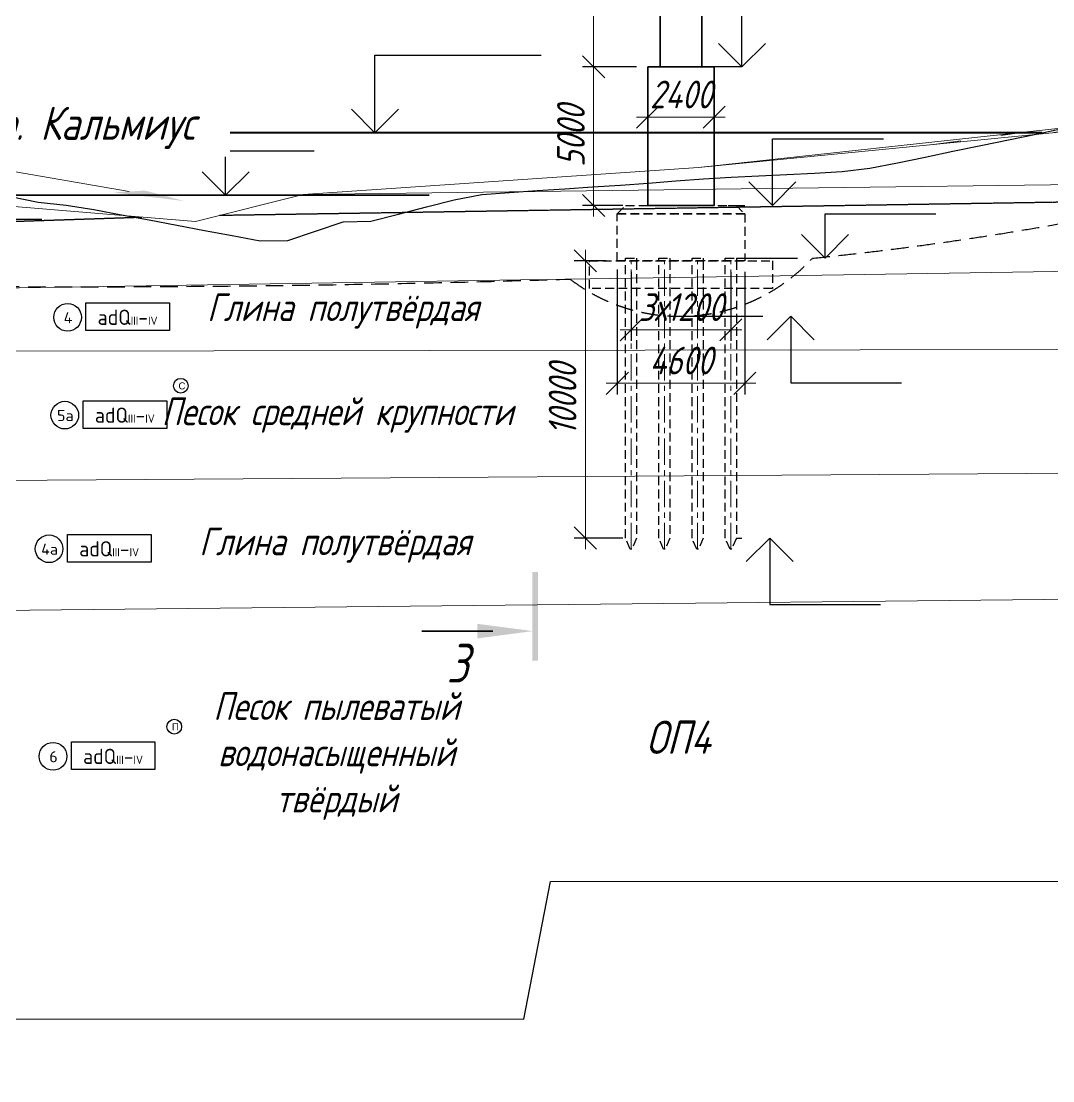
# Model space of a CAD drawing. Header units: millimetres. Extents: x 265754 to 14267433, y -6145605 to 2433772.
# Drawn here: x 6845791 to 6883010, y -28662 to 9567 of the extents above; entities that cross this region are included whole.
import ezdxf
from ezdxf import colors
from ezdxf.entities.mleader import LeaderData, LeaderLine
from ezdxf.enums import TextEntityAlignment as Align
from ezdxf.math import Vec2, Vec3

# ---------------------------------------------------------------- set-up
doc = ezdxf.new("R2018")
doc.units = ezdxf.units.MM
for name, pattern in [('ACAD_ISO10W100', [18.5, 12, -3, 0.5, -3]), ('CENTER', [50.8, 31.75, -6.35, 6.35, -6.35]), ('невидимая', [9.525, 6.35, -3.175])]:
    doc.linetypes.add(name, pattern=pattern)
for name, color, linetype, lineweight in [('!!ТЕКСТ', 3, 'Continuous', 20), ('01_Основные', 7, 'Continuous', 40), ('1-Бетон', 106, 'Continuous', 35), ('1-Оси', 1, 'CENTER', 20), ('1-Примечания', 4, 'Continuous', 25), ('1-Размеры', 1, 'Continuous', 25), ('1-Текст_3', 250, 'Continuous', 25), ('1-Штриховка', 8, 'Continuous', 9), ('ИС_TXT_ЗГЛ', 1, 'Continuous', 35), ('ИС_Выноски', 3, 'Continuous', 18), ('ИС_Основная', 7, 'Continuous', 35), ('ИС_Размер', 3, 'Continuous', 18)]:
    doc.layers.add(name, color=color, linetype=linetype, lineweight=lineweight)
for name, color, linetype in [('Возрастные индексы', 1, 'Continuous'), ('Геология', 250, 'Continuous'), ('ИС_Невидимая', 4, 'невидимая'), ('Номера ИГЭ', 22, 'Continuous'), ('Черный профиль', 3, 'Continuous')]:
    doc.layers.add(name, color=color, linetype=linetype)
doc.styles.add('0', font='isocpeur.ttf', dxfattribs={"width": 0.8, "oblique": 15})
doc.styles.add('ISOCPEUR', font='isocpeur.ttf', dxfattribs={"width": 0.8, "oblique": 15, "height": 2.5})
doc.styles.get("Standard").update_dxf_attribs({"font": 'arial.ttf'})
doc.styles.add('Стандарт-геология', font='romant.shx', dxfattribs={"width": 0.9, "height": 2.5})
doc.dimstyles.new('М400нов', dxfattribs={"dimscale": 400, "dimtxt": 2.5, "dimasz": 2, "dimexe": 1, "dimexo": 1, "dimgap": 0.8, "dimtad": 1, "dimdec": 0, "dimzin": 0, "dimdsep": 46, "dimtxsty": '0', "dimblk": 'OBLIQUE', "dimcen": 0.09, "dimdle": 1, "dimclrd": 256, "dimclre": 256, "dimclrt": 256, "dimadec": 4, "dimazin": 0, "dimtfac": 1, "dimtdec": 0, "dimtmove": 1, "dimatfit": 2, "dimfxl": 1, "dimtolj": 1, "dimtzin": 0, "dimlwd": -1, "dimarcsym": 0})

# ---------------------------------------------------------------- blocks, each defined once
blk = doc.blocks.new('_None')
blk = doc.blocks.new('*D292')
at = {"layer": '1-Бетон', "transparency": 16777216}
blk.add_line((6933750, -658489), (6934314, -664008), dxfattribs=at)
blk.add_solid([(6934447, -663994), (6934182, -664022), (6934396, -664804)], dxfattribs=at)
at = {"layer": 'Defpoints', "color": 0, "transparency": 16777216}
for p in [(6853074, 131052), (6934396, -664804)]:
    blk.add_point(p, dxfattribs=at)
at = {"layer": '1-Бетон', "transparency": 16777216, "insert": (6934808, -660767), "char_height": 1000, "attachment_point": 5, "rotation": 275.8344, "style": '0'}
blk.add_mtext('\\A1;R800000', dxfattribs=at)
blk = doc.blocks.new('*U884')
at = {"layer": '1-Примечания', "linetype": 'Continuous'}
blk.add_line((0, 0), (-2.5, 0), dxfattribs=at)
for points in [[(0, 0), (0, 4), (8, 4)], [(2.121, 2.121), (0, 0), (-2.121, 2.121)]]:
    blk.add_lwpolyline(points, dxfattribs=at)
at = {"layer": '1-Текст_3', "lineweight": 30, "oblique": 15, "width": 0.8, "flags": 104}
blk.add_attdef('ВЫСОТА', text='', height=3, dxfattribs=at).set_placement((4.127, 6.167), align=Align.MIDDLE_CENTER)
blk.add_attdef('ПРИМЕЧАНИЕ', text='', height=3, dxfattribs=at).set_placement((4, 3.25), align=Align.TOP_CENTER)
blk = doc.blocks.new('*U882')
at = {"layer": '1-Примечания', "linetype": 'Continuous'}
blk.add_line((0, 0), (-2.5, 0), dxfattribs=at)
for points in [[(0, 0), (0, 7), (15, 7)], [(2.121, 2.121), (0, 0), (-2.121, 2.121)]]:
    blk.add_lwpolyline(points, dxfattribs=at)
at = {"layer": '1-Текст_3', "lineweight": 30, "oblique": 15, "width": 0.8, "flags": 104}
blk.add_attdef('ВЫСОТА', text='', height=3, dxfattribs=at).set_placement((7.627, 9.167), align=Align.MIDDLE_CENTER)
blk.add_attdef('ПРИМЕЧАНИЕ', text='', height=3, dxfattribs=at).set_placement((7.5, 6.25), align=Align.TOP_CENTER)
blk = doc.blocks.new('A$C79B84F9B')
at = {"layer": 'Возрастные индексы', "color": 250}
blk.add_lwpolyline([(11.62, 10.2), (41.78, 10.2), (41.78, 0.2), (11.62, 0.2)], close=True, dxfattribs=at)
at = {"layer": 'Номера ИГЭ', "color": 250, "style": 'Стандарт-геология'}
blk.add_text('4', height=4, dxfattribs=at).set_placement((5.17, 4.84), align=Align.MIDDLE)
at = {"layer": 'Возрастные индексы', "color": 250, "insert": (26.64, 4.99), "char_height": 3, "width": 29.5251, "attachment_point": 5, "style": 'Стандарт-геология', "bg_fill": 3, "box_fill_scale": 1, "bg_fill_color": 256, "bg_fill_transparency": 0}
blk.add_mtext('{\\H1.833x;аdQ}III{\\H1.833x;-}IV', dxfattribs=at)
at = {"color": 18, "true_color": 0x000000}
blk.add_circle((4.99, 4.99), 4.99, dxfattribs=at)
blk = doc.blocks.new('A$C0F601CBD')
at = {"layer": 'Возрастные индексы', "color": 250}
blk.add_lwpolyline([(11.62, 10.2), (41.78, 10.2), (41.78, 0.2), (11.62, 0.2)], close=True, dxfattribs=at)
at = {"layer": 'Номера ИГЭ', "color": 250, "style": 'Стандарт-геология'}
blk.add_text('5а', height=4, dxfattribs=at).set_placement((5.17, 4.84), align=Align.MIDDLE)
at = {"layer": 'Возрастные индексы', "color": 250, "insert": (26.64, 4.99), "char_height": 3, "width": 29.5251, "attachment_point": 5, "style": 'Стандарт-геология', "bg_fill": 3, "box_fill_scale": 1, "bg_fill_color": 256, "bg_fill_transparency": 0}
blk.add_mtext('{\\H1.833x;аdQ}III{\\H1.833x;-}IV', dxfattribs=at)
at = {"color": 18, "true_color": 0x000000}
blk.add_circle((4.99, 4.99), 4.99, dxfattribs=at)
blk = doc.blocks.new('A$C78DD4833')
at = {"layer": 'Возрастные индексы', "color": 250}
blk.add_lwpolyline([(11.62, 10.2), (41.78, 10.2), (41.78, 0.2), (11.62, 0.2)], close=True, dxfattribs=at)
at = {"layer": 'Номера ИГЭ', "color": 250, "style": 'Стандарт-геология'}
blk.add_text('4а', height=4, dxfattribs=at).set_placement((5.17, 4.84), align=Align.MIDDLE)
at = {"layer": 'Возрастные индексы', "color": 250, "insert": (26.64, 4.99), "char_height": 3, "width": 29.5251, "attachment_point": 5, "style": 'Стандарт-геология', "bg_fill": 3, "box_fill_scale": 1, "bg_fill_color": 256, "bg_fill_transparency": 0}
blk.add_mtext('{\\H1.833x;аdQ}III{\\H1.833x;-}IV', dxfattribs=at)
at = {"color": 18, "true_color": 0x000000}
blk.add_circle((4.99, 4.99), 4.99, dxfattribs=at)
blk = doc.blocks.new('A$C7FCE0A56')
at = {"layer": 'Возрастные индексы', "color": 250}
blk.add_lwpolyline([(11.62, 10.2), (41.78, 10.2), (41.78, 0.2), (11.62, 0.2)], close=True, dxfattribs=at)
at = {"layer": 'Номера ИГЭ', "color": 250, "style": 'Стандарт-геология'}
blk.add_text('6', height=4, dxfattribs=at).set_placement((5.17, 4.84), align=Align.MIDDLE)
at = {"layer": 'Возрастные индексы', "color": 250, "insert": (26.64, 4.99), "char_height": 3, "width": 29.5251, "attachment_point": 5, "style": 'Стандарт-геология', "bg_fill": 3, "box_fill_scale": 1, "bg_fill_color": 256, "bg_fill_transparency": 0}
blk.add_mtext('{\\H1.833x;аdQ}III{\\H1.833x;-}IV', dxfattribs=at)
at = {"color": 18, "true_color": 0x000000}
blk.add_circle((4.99, 4.99), 4.99, dxfattribs=at)
blk = doc.blocks.new('A$C32C66F6A')
at = {"lineweight": 30}
blk.add_circle((2.66, 2.66), 2.66, dxfattribs=at)
at = {"linetype": 'Continuous', "lineweight": 50}
blk.add_text('П', height=2.52, dxfattribs=at).set_placement((1.8, 1.34))
blk = doc.blocks.new('A$C43860C8A')
at = {"lineweight": 30}
blk.add_circle((2.66, 2.66), 2.66, dxfattribs=at)
at = {"linetype": 'Continuous', "lineweight": 50}
blk.add_text('С', height=2.52, dxfattribs=at).set_placement((1.8, 1.34))
blk = doc.blocks.new('геол пр')
at = {"layer": '1-Штриховка'}
h = blk.add_hatch(dxfattribs=at)
h.set_pattern_fill('ПОЧВА', color=256, scale=20, pattern_type=2)
h.set_pattern_definition([(0, (-6927464.1, 276861.2), (3000, 400), [2400, -3600]), (0, (-6927064.1, 276801.2), (3000, 400), [1600, -4400]), (0, (-6926664.1, 276741.2), (3000, 400), [800, -5200]), (90, (-6926264, 276601.2), (-3000, 400), [200, -600]), (7.594615, (-6924864.1, 276645.2), (-6000, 0.00107), [1573.80923, -1452.74698]), (7.594615, (-6924064.1, 276601.2), (-6000, 0.00107), [1573.80923, -1452.74698]), (7.594615, (-6923264.1, 276557.2), (-6000, 0.00107), [1573.80923, -1452.74698])])
edge = h.paths.add_edge_path()
edge.add_ellipse((4825, 1672), major_axis=(-49914, 0), ratio=0.1, start_angle=425.9618, end_angle=427.0819, ccw=False)
edge.add_line((-15507, -2887), (-28184, -4265))
edge.add_line((-28184, -4265), (-14612, -2926))
at = {"color": 5, "linetype": 'Continuous'}
blk.add_solid([(-48144, -5094), (-46726, -5474), (-49299, -5160)], dxfattribs=at)
at = {"layer": '1-Штриховка', "linetype": 'Continuous'}
for p, q in [((-28184, -4265), (-6061, -2082)), ((-28184, -4265), (-10035, -2292)), ((-42449, -5240), (-28184, -4265)), ((-42449, -5240), (-1500, -4700)), ((-60704, -5014), (-46332, -6209)), ((-46332, -6209), (-42449, -5240)), ((-82479, -10944), (-1500, -10800)), ((-82479, -15751), (-1500, -15200)), ((-82479, -20556), (-1500, -19700))]:
    blk.add_line(p, q, dxfattribs=at)
at = {"layer": '1-Штриховка', "color": 5, "linetype": 'ByBlock', "lineweight": -2}
blk.add_line((-48722, -5127), (-54020, -4207), dxfattribs=at)
at = {"layer": 'Defpoints', "color": 1, "linetype": 'Continuous'}
for p, q in [((-34477, -34989), (-33518, -30024)), ((-33518, -30024), (-1500, -30000)), ((-81129, -34942), (-34477, -34989))]:
    blk.add_line(p, q, dxfattribs=at)
at = {"layer": 'Геология', "color": 5, "linetype": 'ACAD_ISO10W100', "lineweight": 25}
for p, q in [((-1500, -5300), (-45473, -5995)), ((-82479, -7187), (-48251, -6050))]:
    blk.add_line(p, q, dxfattribs=at)
at = {"layer": '!!ТЕКСТ', "attachment_point": 5, "style": 'ISOCPEUR', "bg_fill": 2}
for s, insert, char_height, width in [('р. Кальмиус', (-49931, -2828), 1200, 8495.97), ('Глина полутвёрдая', (-41008, -9438), 1000, 13149.03), ('Песок средней крупности', (-41208, -13195), 1000, 13149.03), ('Глина полутвёрдая', (-41294, -17887), 1000, 13149.03), ('Песок пылеватый водонасыщенный твёрдый', (-41244, -25496), 1000, 13149.03)]:
    blk.add_mtext(s, dxfattribs=dict(at, insert=insert, char_height=char_height, width=width))
at = {"linetype": 'Continuous', "xscale": 100, "yscale": 100, "zscale": 100}
for name, p in [('A$C43860C8A', (-47125, -12401)), ('A$C32C66F6A', (-47361, -24702))]:
    blk.add_blockref(name, p, dxfattribs=at)
at = {"layer": 'Геология', "color": 18, "true_color": 0x000000, "xscale": 100, "yscale": 100, "zscale": 100}
for name, p in [('A$C79B84F9B', (-51443, -10164)), ('A$C0F601CBD', (-51542, -13695)), ('A$C78DD4833', (-52109, -18517)), ('A$C7FCE0A56', (-51968, -26005))]:
    blk.add_blockref(name, p, dxfattribs=at)
at = {"layer": '1-Штриховка', "linetype": 'Continuous'}
blk.add_line((-82479, -9063), (-1500, -7800), dxfattribs=at)
blk = doc.blocks.new('_OBLIQUE')
at = {"color": 0, "linetype": 'ByBlock', "lineweight": -2}
blk.add_line((0.5, 0.5), (-0.5, -0.5), dxfattribs=at)
blk = doc.blocks.new('*D939')
at = {"layer": 'Defpoints', "color": 0, "linetype": 'Continuous', "transparency": 16777216}
for p in [(6868595, 16920), (6866445, 7920), (6868395, 7920)]:
    blk.add_point(p, dxfattribs=at)
at = {"layer": 'ИС_Размер', "transparency": 16777216}
blk.add_line((6866445, 17320), (6866445, 7520), dxfattribs=at)
at = {"layer": 'ИС_Размер', "lineweight": -2, "transparency": 16777216}
for p, q in [((6868195, 16920), (6866045, 16920)), ((6867995, 7920), (6866045, 7920))]:
    blk.add_line(p, q, dxfattribs=at)
at = {"layer": 'ИС_Размер', "linetype": 'Continuous', "transparency": 16777216, "xscale": 800, "yscale": 800, "zscale": 800}
for p, rotation in [((6866445, 16920), 90), ((6866445, 7920), 270)]:
    blk.add_blockref('_OBLIQUE', p, dxfattribs=dict(at, rotation=rotation))
at = {"layer": 'ИС_Размер', "linetype": 'Continuous', "transparency": 16777216, "insert": (6865525, 12420), "char_height": 1000, "attachment_point": 5, "rotation": 90, "style": '0'}
blk.add_mtext('\\A1;{\\H1.2x;9000}', dxfattribs=at)
blk = doc.blocks.new('*D917')
at = {"layer": 'Defpoints', "color": 0, "linetype": 'Continuous', "transparency": 16777216}
for p in [(6868395, 7920), (6866445, 2920), (6867896, 2920)]:
    blk.add_point(p, dxfattribs=at)
at = {"layer": 'ИС_Размер', "transparency": 16777216}
blk.add_line((6866445, 8320), (6866445, 2520), dxfattribs=at)
at = {"layer": 'ИС_Размер', "lineweight": -2, "transparency": 16777216}
for p, q in [((6867995, 7920), (6866045, 7920)), ((6867496, 2920), (6866045, 2920))]:
    blk.add_line(p, q, dxfattribs=at)
at = {"layer": 'ИС_Размер', "linetype": 'Continuous', "transparency": 16777216, "xscale": 800, "yscale": 800, "zscale": 800}
for p, rotation in [((6866445, 7920), 90), ((6866445, 2920), 270)]:
    blk.add_blockref('_OBLIQUE', p, dxfattribs=dict(at, rotation=rotation))
at = {"layer": 'ИС_Размер', "linetype": 'Continuous', "transparency": 16777216, "insert": (6865625, 5420), "char_height": 1000, "attachment_point": 5, "rotation": 90, "style": '0'}
blk.add_mtext('\\A1;5000', dxfattribs=at)
blk = doc.blocks.new('*U871')
at = {"layer": '1-Примечания', "linetype": 'Continuous'}
blk.add_line((0, 0), (1.5, 0), dxfattribs=at)
for points in [[(4, 0), (4, 6), (14, 6)], [(6.121, 2.121), (4, 0), (1.879, 2.121)]]:
    blk.add_lwpolyline(points, dxfattribs=at)
at = {"layer": '1-Текст_3', "lineweight": 30, "oblique": 15, "width": 0.8, "flags": 104}
blk.add_attdef('ВЫСОТА', text='', height=3, dxfattribs=at).set_placement((9.127, 8.167), align=Align.MIDDLE_CENTER)
blk.add_attdef('ПРИМЕЧАНИЕ', text='', height=3, dxfattribs=at).set_placement((9, 5.25), align=Align.TOP_CENTER)
blk = doc.blocks.new('*U872')
at = {"layer": '1-Примечания', "linetype": 'Continuous'}
blk.add_line((0, 0), (-2.5, 0), dxfattribs=at)
for points in [[(0, 0), (0, 6), (10, 6)], [(2.121, 2.121), (0, 0), (-2.121, 2.121)]]:
    blk.add_lwpolyline(points, dxfattribs=at)
at = {"layer": '1-Текст_3', "lineweight": 30, "oblique": 15, "width": 0.8, "flags": 104}
blk.add_attdef('ВЫСОТА', text='', height=3, dxfattribs=at).set_placement((5.127, 8.167), align=Align.MIDDLE_CENTER)
blk.add_attdef('ПРИМЕЧАНИЕ', text='', height=3, dxfattribs=at).set_placement((5, 5.25), align=Align.TOP_CENTER)
blk = doc.blocks.new('*D895')
at = {"layer": 'Defpoints', "color": 0, "linetype": 'Continuous', "transparency": 16777216}
for p in [(6868395, 6504), (6870795, 6573), (6870795, 6104)]:
    blk.add_point(p, dxfattribs=at)
at = {"layer": 'ИС_Размер', "lineweight": -2, "transparency": 16777216}
for p, q in [((6870795, 6173), (6870795, 5704)), ((6868395, 6104), (6868395, 5704))]:
    blk.add_line(p, q, dxfattribs=at)
at = {"layer": 'ИС_Размер', "transparency": 16777216}
blk.add_line((6867995, 6104), (6871195, 6104), dxfattribs=at)
at = {"layer": 'ИС_Размер', "linetype": 'Continuous', "transparency": 16777216, "xscale": 800, "yscale": 800, "zscale": 800, "rotation": 180}
blk.add_blockref('_OBLIQUE', (6868395, 6104), dxfattribs=at)
at = {"layer": 'ИС_Размер', "linetype": 'Continuous', "transparency": 16777216, "xscale": 800, "yscale": 800, "zscale": 800}
blk.add_blockref('_OBLIQUE', (6870795, 6104), dxfattribs=at)
at = {"layer": 'ИС_Размер', "linetype": 'Continuous', "transparency": 16777216, "insert": (6869596, 6924), "char_height": 1000, "attachment_point": 5, "style": '0'}
blk.add_mtext('\\A1;2400', dxfattribs=at)
blk = doc.blocks.new('*U1172')
blk.add_line((-3.8, -34.865), (-10.2, -34.865))
for points in [[(0.25, -29.532), (-0.25, -29.532), (0.25, -37.532), (-0.25, -37.532)], [(-5.2, -34.207), (-0.2, -34.865), (-5.2, -34.865), (-5.2, -35.523)]]:
    blk.add_solid(points)
at = {"style": '0', "oblique": 15, "width": 0.8}
for tag, p in [('ВЕРХ', (-7.064, 77.405)), ('НИЗ', (-6.996, -37.759))]:
    blk.add_attdef(tag, text='', height=3.5, dxfattribs=at).set_placement(p, align=Align.MIDDLE_CENTER)
blk = doc.blocks.new('*D1409')
at = {"layer": 'Defpoints', "color": 0, "linetype": 'Continuous', "transparency": 16777216}
for p in [(6867296, 1003), (6871896, 920), (6871896, -3496)]:
    blk.add_point(p, dxfattribs=at)
at = {"layer": 'ИС_Размер', "lineweight": -2, "transparency": 16777216}
for p, q in [((6867296, 603), (6867296, -3896)), ((6871896, 520), (6871896, -3896))]:
    blk.add_line(p, q, dxfattribs=at)
at = {"layer": 'ИС_Размер', "transparency": 16777216}
blk.add_line((6866896, -3496), (6872296, -3496), dxfattribs=at)
at = {"layer": 'ИС_Размер', "linetype": 'Continuous', "transparency": 16777216, "xscale": 800, "yscale": 800, "zscale": 800, "rotation": 180}
blk.add_blockref('_OBLIQUE', (6867296, -3496), dxfattribs=at)
at = {"layer": 'ИС_Размер', "linetype": 'Continuous', "transparency": 16777216, "xscale": 800, "yscale": 800, "zscale": 800}
blk.add_blockref('_OBLIQUE', (6871896, -3496), dxfattribs=at)
at = {"layer": 'ИС_Размер', "linetype": 'Continuous', "transparency": 16777216, "insert": (6869596, -2676), "char_height": 1000, "attachment_point": 5, "style": '0'}
blk.add_mtext('\\A1;4600', dxfattribs=at)
blk = doc.blocks.new('*D1411')
at = {"layer": 'Defpoints', "color": 0, "linetype": 'Continuous', "transparency": 16777216}
for p in [(6867296, 920), (6866145, -9080), (6867896, -9080)]:
    blk.add_point(p, dxfattribs=at)
at = {"layer": 'ИС_Размер', "transparency": 16777216}
blk.add_line((6866145, 1320), (6866145, -9480), dxfattribs=at)
at = {"layer": 'ИС_Размер', "lineweight": -2, "transparency": 16777216}
for p, q in [((6866896, 920), (6865745, 920)), ((6867496, -9080), (6865745, -9080))]:
    blk.add_line(p, q, dxfattribs=at)
at = {"layer": 'ИС_Размер', "linetype": 'Continuous', "transparency": 16777216, "xscale": 800, "yscale": 800, "zscale": 800}
for p, rotation in [((6866145, 920), 90), ((6866145, -9080), 270)]:
    blk.add_blockref('_OBLIQUE', p, dxfattribs=dict(at, rotation=rotation))
at = {"layer": 'ИС_Размер', "linetype": 'Continuous', "transparency": 16777216, "insert": (6865325, -4080), "char_height": 1000, "attachment_point": 5, "rotation": 90, "style": '0'}
blk.add_mtext('\\A1;10000', dxfattribs=at)
blk = doc.blocks.new('*D1410')
at = {"layer": 'Defpoints', "color": 0, "linetype": 'Continuous', "transparency": 16777216}
for p in [(6867796, 920), (6871396, 920), (6871396, -1569)]:
    blk.add_point(p, dxfattribs=at)
at = {"layer": 'ИС_Размер', "lineweight": -2, "transparency": 16777216}
for p, q in [((6867796, 520), (6867796, -1969)), ((6871396, 520), (6871396, -1969))]:
    blk.add_line(p, q, dxfattribs=at)
at = {"layer": 'ИС_Размер', "transparency": 16777216}
blk.add_line((6867396, -1569), (6871796, -1569), dxfattribs=at)
at = {"layer": 'ИС_Размер', "linetype": 'Continuous', "transparency": 16777216, "xscale": 800, "yscale": 800, "zscale": 800, "rotation": 180}
blk.add_blockref('_OBLIQUE', (6867796, -1569), dxfattribs=at)
at = {"layer": 'ИС_Размер', "linetype": 'Continuous', "transparency": 16777216, "xscale": 800, "yscale": 800, "zscale": 800}
blk.add_blockref('_OBLIQUE', (6871396, -1569), dxfattribs=at)
at = {"layer": 'ИС_Размер', "linetype": 'Continuous', "transparency": 16777216, "insert": (6869596, -749), "char_height": 1000, "attachment_point": 5, "style": '0'}
blk.add_mtext('\\A1;3х1200', dxfattribs=at)
blk = doc.blocks.new('*U1438')
at = {"layer": '1-Примечания', "linetype": 'Continuous'}
blk.add_line((0, 0), (7.5, 0), dxfattribs=at)
for points in [[(12.121, -2.121), (10, 0), (7.879, -2.121)], [(10, 0), (10, -6), (20, -6)]]:
    blk.add_lwpolyline(points, dxfattribs=at)
at = {"layer": '1-Текст_3', "lineweight": 30, "oblique": 15, "width": 0.8, "flags": 104}
blk.add_attdef('ВЫСОТА', text='', height=3, dxfattribs=at).set_placement((15.127, -3.833), align=Align.MIDDLE_CENTER)
blk.add_attdef('ПРИМЕЧАНИЕ', text='', height=3, dxfattribs=at).set_placement((15, -6.75), align=Align.TOP_CENTER)
blk = doc.blocks.new('*U1439')
at = {"layer": '1-Примечания', "linetype": 'Continuous'}
blk.add_line((0, 0), (0.5, 0), dxfattribs=at)
for points in [[(5.121, -2.121), (3, 0), (0.879, -2.121)], [(3, 0), (3, -6), (13, -6)]]:
    blk.add_lwpolyline(points, dxfattribs=at)
at = {"layer": '1-Текст_3', "lineweight": 30, "oblique": 15, "width": 0.8, "flags": 104}
blk.add_attdef('ВЫСОТА', text='', height=3, dxfattribs=at).set_placement((8.127, -3.833), align=Align.MIDDLE_CENTER)
blk.add_attdef('ПРИМЕЧАНИЕ', text='', height=3, dxfattribs=at).set_placement((8, -6.75), align=Align.TOP_CENTER)
blk = doc.blocks.new('*U1448')
at = {"layer": '1-Примечания', "linetype": 'Continuous'}
blk.add_line((0, 0), (7.5, 0), dxfattribs=at)
for points in [[(10, 0), (10, 6), (20, 6)], [(12.121, 2.121), (10, 0), (7.879, 2.121)]]:
    blk.add_lwpolyline(points, dxfattribs=at)
at = {"layer": '1-Текст_3', "lineweight": 30, "oblique": 15, "width": 0.8, "flags": 104}
blk.add_attdef('ВЫСОТА', text='', height=3, dxfattribs=at).set_placement((15.127, 8.167), align=Align.MIDDLE_CENTER)
blk.add_attdef('ПРИМЕЧАНИЕ', text='', height=3, dxfattribs=at).set_placement((15, 5.25), align=Align.TOP_CENTER)
blk = doc.blocks.new('*U1451')
at = {"layer": '1-Оси', "ltscale": 30, "transparency": 33554687}
blk.add_lwpolyline([(0, -5200), (0, 5208)], dxfattribs=at)
at = {"layer": 'ИС_Невидимая', "ltscale": 50}
for points in [[(-200, 5200), (-200, 5308), (200, 5309), (200, 5200)], [(200, 5200), (200, -4792), (30, -5192), (-30, -5192), (-200, -4792), (-200, 5200)]]:
    blk.add_lwpolyline(points, dxfattribs=at)
blk = doc.blocks.new('*U1452')
at = {"layer": '1-Бетон', "color": 0, "linetype": 'ByBlock', "lineweight": -2, "transparency": 16777216}
for p in [(0, 0), (1200, 0), (2400, 0), (3600, 0)]:
    blk.add_blockref('*U1451', p, dxfattribs=at)
blk = doc.blocks.new('*U1454')
at = {"layer": '1-Примечания', "linetype": 'Continuous'}
blk.add_line((0, 0), (5.5, 0), dxfattribs=at)
for points in [[(8, 0), (8, 4), (18, 4)], [(10.121, 2.121), (8, 0), (5.879, 2.121)]]:
    blk.add_lwpolyline(points, dxfattribs=at)
at = {"layer": '1-Текст_3', "lineweight": 30, "oblique": 15, "width": 0.8, "flags": 104}
blk.add_attdef('ВЫСОТА', text='', height=3, dxfattribs=at).set_placement((13.127, 6.167), align=Align.MIDDLE_CENTER)
blk.add_attdef('ПРИМЕЧАНИЕ', text='', height=3, dxfattribs=at).set_placement((13, 3.25), align=Align.TOP_CENTER)
blk = doc.blocks.new('мост план кальмиус')
at = {"layer": 'ИС_Выноски'}
ml = blk.add_multileader_mtext('Standard', dxfattribs=at)
ml.set_content('Ось опоры ОП4 \\PПК 70+71,19', color=256, style='ISOCPEUR')
ml.set_leader_properties(color=256, linetype='ByLayer')
ml.set_arrow_properties(name='NONE')
ml.build(insert=Vec2(0, 0))
ml.multileader.update_dxf_attribs({"text_left_attachment_type": 6, "text_right_attachment_type": 6, "dogleg_length": 0.36, "arrow_head_size": 600, "scale": 200})
ctx = ml.context
ctx.base_point, ctx.scale, ctx.char_height, ctx.arrow_head_size, ctx.landing_gap_size, ctx.plane_origin, ctx.plane_x_axis, ctx.plane_y_axis = Vec3(16523.3, -29240.8), 200, 1200, 600, 125, Vec3(23519, -10788.8), Vec3(0, 1), Vec3(-1, 0)
ctx.left_attachment, ctx.right_attachment, ctx.text_align_type = 6, 6, 1
notes = []
notes.append((ctx, [(1, (1, 1, 0), (16523.3, -19450.7), (0, -1), 161, [(1, [(16523.3, -17624.6)], 0, [])])]))
ctx.mtext.insert, ctx.mtext.text_direction, ctx.mtext.rotation, ctx.mtext.width, ctx.mtext.alignment, ctx.mtext.flow_direction = Vec3(15083.3, -24426.3), Vec3(0, 1), 1.5707963, 10889.447, 2, 5
for ctx, leaders in notes:
    for number, flags, end, landing, length, lines in leaders:
        leader = LeaderData()
        leader.index, (leader.has_last_leader_line, leader.has_dogleg_vector, leader.attachment_direction) = number, flags
        leader.last_leader_point, leader.dogleg_vector, leader.dogleg_length = Vec3(end), Vec3(landing), length
        for number, points, colour, breaks in lines:
            line = LeaderLine()
            line.index, line.vertices, line.color, line.breaks = number, Vec3.list(points), colors.encode_raw_color(colour), breaks
            leader.lines.append(line)
        ctx.leaders.append(leader)

msp = doc.modelspace()

# ---------------------------------------------------------------- linework, layer by layer
at = {"layer": '01_Основные', "color": 146, "linetype": 'Continuous', "true_color": 0x105689}
msp.add_line((6882619.3845, 5539.9961), (6798025.9062, 5539.9961), dxfattribs=at)
at = {"layer": 'ИС_Основная', "color": 146, "linetype": 'Continuous', "true_color": 0x105689, "flags": 128}
msp.add_lwpolyline([(6844193.7372, 3287.9252), (6860507.7617, 3287.9252)], dxfattribs=at)
at = {"layer": 'Черный профиль', "linetype": 'Continuous', "flags": 128}
msp.add_lwpolyline([(6845408.6098, 3246.8353), (6846408.6098, 3034.5827), (6847408.6098, 2926.1672), (6848408.6098, 2769.1004), (6849408.6098, 2582.8275), (6850408.6098, 2396.0787), (6851408.6098, 2208.8542), (6852408.6098, 2021.1543), (6853408.6098, 1832.9793), (6854408.6098, 1644.3295), (6855408.6098, 1651.9259), (6856408.6098, 1988.3135), (6857408.6098, 2324.8448), (6858408.6098, 2355.5162), (6859408.6098, 2609.0503), (6860408.6098, 2864.9013), (6861408.6098, 3120.4724), (6862408.6098, 3318.089), (6863408.6098, 3385.6633), (6864408.6098, 3453.2573), (6865408.6098, 3520.8709), (6866408.6098, 3588.504), (6867408.6098, 3656.1564), (6868408.6098, 3723.8281), (6869408.6098, 3811.264), (6870408.6098, 3883.2224), (6871408.6098, 3934.4443), (6872408.6098, 3985.6807), (6873408.6098, 4036.9317), (6874408.6098, 4088.1971), (6875408.6098, 4142.8318), (6876408.6098, 4265.1613), (6877408.6098, 4458.5517), (6878408.6098, 4666.1102), (6879408.6098, 4873.6604), (6880408.6098, 5081.2019), (6881408.6098, 5288.7343), (6882408.6098, 5496.2575), (6883408.6098, 5703.7709)], dxfattribs=at)

# ---------------------------------------------------------------- block references
at = {"layer": '1-Бетон'}
msp.add_blockref('мост план кальмиус', (6853073.53, -668947.9294), dxfattribs=at)
at = {"layer": '1-Размеры', "transparency": 33554687}
ref = msp.add_blockref('*U882', (6858555.8637, 5540), dxfattribs=dict(at, xscale=399.9999999999999, yscale=399.9999999999999, zscale=399.9999999999999, rotation=0.0002819284350356194))
lines = msp.add_mtext('\\W0.8000;5.54', dxfattribs={"layer": '1-Текст_3', "insert": (6861606.5044, 9206.9472), "char_height": 2.5, "attachment_point": 1, "rotation": 0.00028193, "bg_fill": 3, "box_fill_scale": 1, "bg_fill_color": 256, "bg_fill_transparency": 0})
ref.add_attrib('ВЫСОТА', '', (6861606.5044, 9206.9472)).embed_mtext(lines)
lines = msp.add_mtext('\\W0.8000;РУВВ1%', dxfattribs={"layer": '1-Текст_3', "insert": (6861555.8514, 8040.0148), "char_height": 2.5, "attachment_point": 1, "rotation": 0.00028193, "bg_fill": 3, "box_fill_scale": 1, "bg_fill_color": 256, "bg_fill_transparency": 0})
ref.add_attrib('ПРИМЕЧАНИЕ', '', (6861555.8514, 8040.0148)).embed_mtext(lines)
ref = msp.add_blockref('*U884', (6853166.3944, 3287.9276), dxfattribs=dict(at, xscale=399.9999999999999, yscale=399.9999999999999, zscale=399.9999999999999, rotation=0.0002819284350356194))
lines = msp.add_mtext('\\W0.8000;3.29', dxfattribs={"layer": '1-Текст_3', "insert": (6854817.0409, 5754.8679), "char_height": 2.5, "attachment_point": 1, "rotation": 0.00028193, "bg_fill": 3, "box_fill_scale": 1, "bg_fill_color": 256, "bg_fill_transparency": 0})
ref.add_attrib('ВЫСОТА', '', (6854817.0409, 5754.8679)).embed_mtext(lines)
lines = msp.add_mtext('\\W0.8000;', dxfattribs={"layer": '1-Текст_3', "insert": (6854766.388, 4587.9355), "char_height": 2.5, "attachment_point": 1, "rotation": 0.00028193, "bg_fill": 3, "box_fill_scale": 1, "bg_fill_color": 256, "bg_fill_transparency": 0})
ref.add_attrib('ПРИМЕЧАНИЕ', '', (6854766.388, 4587.9355)).embed_mtext(lines)

# ---------------------------------------------------------------- dimensions: what is measured, and where the dimension line sits
at = {"layer": '1-Бетон'}
dim = msp.add_radius_dim(center=(6853073.53, 131052.1027), mpoint=(6934395.7587, -664803.8808), dimstyle='М400нов', override={"dimsah": 1}, dxfattribs=at)
dim.commit()
dim.dimension.update_dxf_attribs({"geometry": '*D292', "text_midpoint": (6933991.7931, -660850.4916), "dimtype": 164})

# ---------------------------------------------------------------- next in the draw order: block references
at = {"layer": 'ИС_Размер', "linetype": 'Continuous'}
msp.add_blockref('геол пр', (6898408.6131, 8549.9989), dxfattribs=at)

# ---------------------------------------------------------------- next in the draw order: linework, layer by layer
at = {"layer": '1-Бетон'}
msp.add_lwpolyline([(6870344.872, 16919.7548), (6870345.1178, 7919.755), (6868845.1178, 7919.755), (6868844.872, 16919.7548)], dxfattribs=at)
msp.add_lwpolyline([(6868395.1178, 7919.755), (6870795.1178, 7919.755), (6870794.6022, 2919.7548), (6868394.6022, 2919.7548)], close=True, dxfattribs=at)
at = {"layer": 'ИС_Невидимая', "color": 146, "ltscale": 100, "true_color": 0x105689}
msp.add_lwpolyline([(6800223.8646, 4296.5165, 0.1019893017), (6824030.2912, 22), (6831714.5679, 22, 0.4378516621), (6841278.5005, 22, 0.0104573924), (6865595.7981, 261.6786, 0.3876281332), (6874335.5933, 1013.5726, 0.069403175), (6906106.4076, 8764.5837)], format="xyb", dxfattribs=at)
at = {"layer": 'ИС_Невидимая', "ltscale": 50}
for points in [[(6871895.7287, 2619.7873), (6867295.7287, 2619.778), (6867595.7154, 2919.7743), (6871596.2493, 2919.7903)], [(6871895.8035, 919.7873), (6867295.8035, 919.7743), (6867295.7287, 2619.778), (6871895.7287, 2619.7873)], [(6866295.0141, 919.7548), (6872895.1005, 919.7548), (6872895.1005, -80.2452), (6866295.0141, -80.2452)]]:
    msp.add_lwpolyline(points, close=True, dxfattribs=at)

# ---------------------------------------------------------------- next in the draw order: block references
at = {"layer": '1-Бетон'}
msp.add_blockref('*U1452', (6867794.9332, -4288.6623), dxfattribs=at)
at = {"layer": '1-Размеры', "transparency": 33554687}
ref = msp.add_blockref('*U872', (6871795.1178, 7919.7235), dxfattribs=dict(at, xscale=399.9999999999998, yscale=399.9999999999998, zscale=399.9999999999998, rotation=0.0002819284350356197))
lines = msp.add_mtext('\\W0.8000;7.92', dxfattribs={"layer": '1-Текст_3', "insert": (6873845.7604, 11186.6658), "char_height": 2.5, "attachment_point": 1, "rotation": 0.00028193, "bg_fill": 3, "box_fill_scale": 1, "bg_fill_color": 256, "bg_fill_transparency": 0})
ref.add_attrib('ВЫСОТА', '', (6873845.7604, 11186.6658)).embed_mtext(lines)
lines = msp.add_mtext('\\W0.8000;', dxfattribs={"layer": '1-Текст_3', "insert": (6873795.1075, 10019.7334), "char_height": 2.5, "attachment_point": 1, "rotation": 0.00028193, "bg_fill": 3, "box_fill_scale": 1, "bg_fill_color": 256, "bg_fill_transparency": 0})
ref.add_attrib('ПРИМЕЧАНИЕ', '', (6873795.1075, 10019.7334)).embed_mtext(lines)
ref = msp.add_blockref('*U871', (6871296.2493, 2919.7771), dxfattribs=dict(at, xscale=399.9999999999998, yscale=399.9999999999998, zscale=399.9999999999998, rotation=0.0002819284350356197))
lines = msp.add_mtext('\\W0.8000;2.92', dxfattribs={"layer": '1-Текст_3', "insert": (6874946.892, 6186.7272), "char_height": 2.5, "attachment_point": 1, "rotation": 0.00028193, "bg_fill": 3, "box_fill_scale": 1, "bg_fill_color": 256, "bg_fill_transparency": 0})
ref.add_attrib('ВЫСОТА', '', (6874946.892, 6186.7272)).embed_mtext(lines)
lines = msp.add_mtext('\\W0.8000;', dxfattribs={"layer": '1-Текст_3', "insert": (6874896.239, 5019.7948), "char_height": 2.5, "attachment_point": 1, "rotation": 0.00028193, "bg_fill": 3, "box_fill_scale": 1, "bg_fill_color": 256, "bg_fill_transparency": 0})
ref.add_attrib('ПРИМЕЧАНИЕ', '', (6874896.239, 5019.7948)).embed_mtext(lines)
ref = msp.add_blockref('*U1454', (6871594.933, 1019.8882), dxfattribs=dict(at, xscale=399.9999999999998, yscale=399.9999999999998, zscale=399.9999999999998, rotation=0.0002819284350356197))
lines = msp.add_mtext('\\W0.8000;1.02', dxfattribs={"layer": '1-Текст_3', "insert": (6876845.5796, 3486.8462), "char_height": 2.5, "attachment_point": 1, "rotation": 0.00028193, "bg_fill": 3, "box_fill_scale": 1, "bg_fill_color": 256, "bg_fill_transparency": 0})
ref.add_attrib('ВЫСОТА', '', (6876845.5796, 3486.8462)).embed_mtext(lines)
lines = msp.add_mtext('\\W0.8000;', dxfattribs={"layer": '1-Текст_3', "insert": (6876794.9266, 2319.9138), "char_height": 2.5, "attachment_point": 1, "rotation": 0.00028193, "bg_fill": 3, "box_fill_scale": 1, "bg_fill_color": 256, "bg_fill_transparency": 0})
ref.add_attrib('ПРИМЕЧАНИЕ', '', (6876794.9266, 2319.9138)).embed_mtext(lines)
ref = msp.add_blockref('*U1448', (6838537.8402, 28.1822), dxfattribs=dict(at, xscale=399.9999999999998, yscale=399.9999999999998, zscale=399.9999999999998, rotation=0.0002819284350356197))
lines = msp.add_mtext('\\W0.8000;0.03', dxfattribs={"layer": '1-Текст_3', "insert": (6844588.4829, 3295.1441), "char_height": 2.5, "attachment_point": 1, "rotation": 0.00028193, "bg_fill": 3, "box_fill_scale": 1, "bg_fill_color": 256, "bg_fill_transparency": 0})
ref.add_attrib('ВЫСОТА', '', (6844588.4829, 3295.1441)).embed_mtext(lines)
lines = msp.add_mtext('\\W0.8000;', dxfattribs={"layer": '1-Текст_3', "insert": (6844537.8299, 2128.2117), "char_height": 2.5, "attachment_point": 1, "rotation": 0.00028193, "bg_fill": 3, "box_fill_scale": 1, "bg_fill_color": 256, "bg_fill_transparency": 0})
ref.add_attrib('ПРИМЕЧАНИЕ', '', (6844537.8299, 2128.2117)).embed_mtext(lines)
ref = msp.add_blockref('*U1438', (6869553.627, -1080.2193), dxfattribs=dict(at, xscale=399.9999999999998, yscale=399.9999999999998, zscale=399.9999999999998, rotation=0.0002819284350356197))
lines = msp.add_mtext('\\W0.8000;-1.08', dxfattribs={"layer": '1-Текст_3', "insert": (6875604.2933, -2613.2574), "char_height": 2.5, "attachment_point": 1, "rotation": 0.00028193, "bg_fill": 3, "box_fill_scale": 1, "bg_fill_color": 256, "bg_fill_transparency": 0})
ref.add_attrib('ВЫСОТА', '', (6875604.2933, -2613.2574)).embed_mtext(lines)
lines = msp.add_mtext('\\W0.8000;ЛМР', dxfattribs={"layer": '1-Текст_3', "insert": (6875553.6403, -3780.1898), "char_height": 2.5, "attachment_point": 1, "rotation": 0.00028193, "bg_fill": 3, "box_fill_scale": 1, "bg_fill_color": 256, "bg_fill_transparency": 0})
ref.add_attrib('ПРИМЕЧАНИЕ', '', (6875553.6403, -3780.1898)).embed_mtext(lines)
ref = msp.add_blockref('*U1439', (6871595.8035, -9080.2162), dxfattribs=dict(at, xscale=399.9999999999998, yscale=399.9999999999998, zscale=399.9999999999998, rotation=0.0002819284350356197))
lines = msp.add_mtext('\\W0.8000;-9.08', dxfattribs={"layer": '1-Текст_3', "insert": (6874846.4698, -10613.268), "char_height": 2.5, "attachment_point": 1, "rotation": 0.00028193, "bg_fill": 3, "box_fill_scale": 1, "bg_fill_color": 256, "bg_fill_transparency": 0})
ref.add_attrib('ВЫСОТА', '', (6874846.4698, -10613.268)).embed_mtext(lines)
lines = msp.add_mtext('\\W0.8000;', dxfattribs={"layer": '1-Текст_3', "insert": (6874795.8168, -11780.2004), "char_height": 2.5, "attachment_point": 1, "rotation": 0.00028193, "bg_fill": 3, "box_fill_scale": 1, "bg_fill_color": 256, "bg_fill_transparency": 0})
ref.add_attrib('ПРИМЕЧАНИЕ', '', (6874795.8168, -11780.2004)).embed_mtext(lines)
at = {"layer": 'ИС_TXT_ЗГЛ', "ltscale": 0.5}
ref = msp.add_blockref('*U1172', (6864330.8259, 1508.1673), dxfattribs=dict(at, xscale=400, yscale=400, zscale=400))
ref.add_attrib('НИЗ', '3', dxfattribs={"layer": '0', "height": 1400, "style": '0', "oblique": 15, "width": 0.8}).set_placement((6861532.2899, -13595.4), align=Align.MIDDLE_CENTER)

# ---------------------------------------------------------------- next in the draw order: texts
at = {"layer": '!!ТЕКСТ', "color": 1, "insert": (6869497.0312, -16267.5222), "char_height": 1200, "width": 3472.658086, "attachment_point": 5, "style": 'ISOCPEUR', "bg_fill": 2}
msp.add_mtext('ОП4', dxfattribs=at)

# ---------------------------------------------------------------- next in the draw order: dimensions: what is measured, and where the dimension line sits
at = {"layer": 'ИС_Размер', "linetype": 'Continuous'}
dim = msp.add_linear_dim(base=(6866444.6722, 7919.6599), p1=(6868594.839, 16919.7548), p2=(6868395.1178, 7919.6599), angle=90, text='{\\H1.2x;<>}', dimstyle='М400нов', dxfattribs=at)
dim.commit()
dim.dimension.update_dxf_attribs({"geometry": '*D939', "text_midpoint": (6865524.6722, 12419.7073)})
for base, p1, p2, picture, middle in [((6866444.6722, 2919.7741), (6868395.1178, 7919.6599), (6867895.7154, 2919.7741), '*D917', (6865624.6722, 5419.717)), ((6866144.6722, -9080.2259), (6867295.8035, 919.7548), (6867895.7155, -9080.2259), '*D1411', (6865324.6722, -4080.2355))]:
    dim = msp.add_linear_dim(base=base, p1=p1, p2=p2, angle=90, dimstyle='М400нов', dxfattribs=at)
    dim.commit()
    dim.dimension.update_dxf_attribs({"geometry": picture, "text_midpoint": middle})
dim = msp.add_linear_dim(base=(6870794.5656, 6104.267), p1=(6868394.5666, 6504.2656), p2=(6870794.5656, 6573.1426), dimstyle='М400нов', dxfattribs=at)
dim.commit()
dim.dimension.update_dxf_attribs({"geometry": '*D895', "text_midpoint": (6869595.7154, 6104.267), "dimtype": 160})
dim = msp.add_linear_dim(base=(6871895.8035, -3495.965), p1=(6867295.7999, 1002.6883), p2=(6871895.8035, 919.7873), dimstyle='М400нов', dxfattribs=at)
dim.commit()
dim.dimension.update_dxf_attribs({"geometry": '*D1409', "text_midpoint": (6869595.8017, -2675.965)})
dim = msp.add_linear_dim(base=(6871395.8035, -1568.6757), p1=(6867795.8035, 919.6208), p2=(6871395.8035, 919.6208), text='3х1200', dimstyle='М400нов', dxfattribs=at)
dim.commit()
dim.dimension.update_dxf_attribs({"geometry": '*D1410', "text_midpoint": (6869595.8035, -1568.6757), "dimtype": 160})

# ---------------------------------------------------------------- next in the draw order: leaders
at = {"layer": 'ИС_Выноски'}
ml = msp.add_multileader_mtext('Standard', dxfattribs=at)
ml.set_content('Ось опоры ОП4 \\PПК 70+71,19', color=256, style='ISOCPEUR')
ml.set_leader_properties(color=256, linetype='ByLayer')
ml.set_arrow_properties(name='NONE')
ml.build(insert=Vec2(0, 0))
ml.multileader.update_dxf_attribs({"text_left_attachment_type": 6, "text_right_attachment_type": 6, "dogleg_length": 0.36, "arrow_head_size": 600, "scale": 200})
ctx = ml.context
ctx.base_point, ctx.scale, ctx.char_height, ctx.arrow_head_size, ctx.landing_gap_size, ctx.plane_origin, ctx.plane_x_axis, ctx.plane_y_axis = Vec3(6869596.8121, -499545.6855), 200, 1200, 600, 125, Vec3(6876592.4886, -481093.6925), Vec3(0, 1), Vec3(-1, 0)
ctx.left_attachment, ctx.right_attachment, ctx.text_align_type = 6, 6, 1
notes = []
notes.append((ctx, [(1, (1, 1, 0), (6869596.8121, -489755.5657), (0, -1), 161.0417, [(1, [(6869596.8121, -487929.5309)], 0, [])])]))
ctx.mtext.insert, ctx.mtext.text_direction, ctx.mtext.rotation, ctx.mtext.width, ctx.mtext.alignment, ctx.mtext.flow_direction = Vec3(6868156.8121, -494731.1465), Vec3(0, 1), 1.5707963268, 10889.446883, 2, 5
ml = msp.add_multileader_mtext('Standard', dxfattribs=at)
ml.set_content('Ось опоры ОП4 \\PПК 70+71,19', color=256, style='ISOCPEUR')
ml.set_leader_properties(color=256, linetype='ByLayer')
ml.set_arrow_properties(name='NONE')
ml.build(insert=Vec2(0, 0))
ml.multileader.update_dxf_attribs({"text_left_attachment_type": 6, "text_right_attachment_type": 6, "dogleg_length": 0.36, "arrow_head_size": 600, "scale": 200})
ctx = ml.context
ctx.base_point, ctx.scale, ctx.char_height, ctx.arrow_head_size, ctx.landing_gap_size, ctx.plane_origin, ctx.plane_x_axis, ctx.plane_y_axis = Vec3(6869596.8121, -625370.2152), 200, 1200, 600, 125, Vec3(6876592.4886, -606918.2222), Vec3(0, 1), Vec3(-1, 0)
ctx.left_attachment, ctx.right_attachment, ctx.text_align_type = 6, 6, 1
notes.append((ctx, [(1, (1, 1, 0), (6869596.8121, -615580.0954), (0, -1), 161.0417, [(1, [(6869596.8121, -613754.0606)], 0, [])])]))
ctx.mtext.insert, ctx.mtext.text_direction, ctx.mtext.rotation, ctx.mtext.width, ctx.mtext.alignment, ctx.mtext.flow_direction = Vec3(6868156.8121, -620555.6762), Vec3(0, 1), 1.5707963268, 10889.446883, 2, 5
for ctx, leaders in notes:
    for number, flags, end, landing, length, lines in leaders:
        leader = LeaderData()
        leader.index, (leader.has_last_leader_line, leader.has_dogleg_vector, leader.attachment_direction) = number, flags
        leader.last_leader_point, leader.dogleg_vector, leader.dogleg_length = Vec3(end), Vec3(landing), length
        for number, points, colour, breaks in lines:
            line = LeaderLine()
            line.index, line.vertices, line.color, line.breaks = number, Vec3.list(points), colors.encode_raw_color(colour), breaks
            leader.lines.append(line)
        ctx.leaders.append(leader)

doc.saveas('drawing.dxf')
